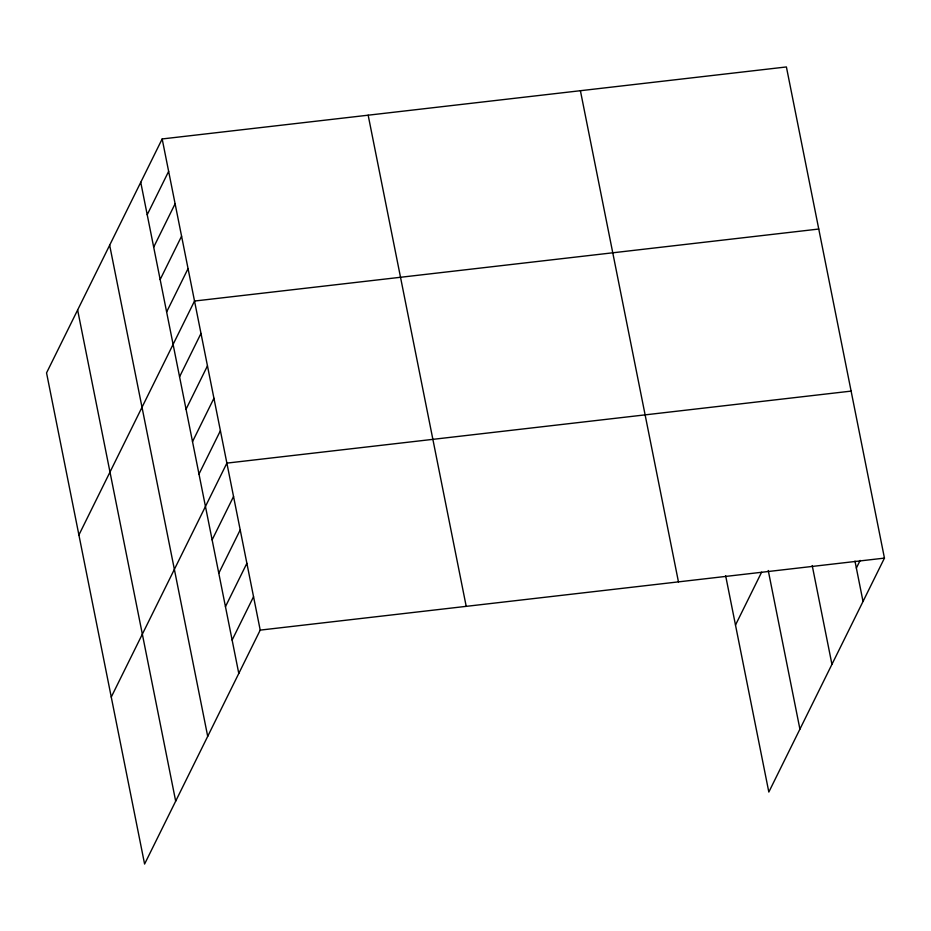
<?xml version="1.0" encoding="UTF-8"?>
<svg xmlns="http://www.w3.org/2000/svg" width="931" height="931" viewBox="0 0 931 931"><rect width="100%" height="100%" fill="white"/><g stroke="black" fill="none" stroke-linecap="round" stroke-linejoin="round"><path stroke-width="1.4" d="M162.169 138.952L46.55 372.889L144.596 864.049L260.214 630.112L162.169 138.952L786.404 66.951L884.45 558.111L768.831 792.048L725.645 575.719M147.214 214.724L168.639 171.374M153.685 247.134L175.109 203.784M160.155 279.556L181.58 236.206M166.626 311.966L188.05 268.617M78.902 534.976L194.521 301.039L818.756 229.038M179.567 376.799L200.991 333.449M186.049 409.221L207.462 365.871M192.519 441.631L213.932 398.282M198.99 474.054L220.414 430.704M111.266 697.051L226.885 463.114L851.109 391.113M212.128 539.864L233.553 496.514M218.785 573.263L240.21 529.914M225.453 606.663L246.878 563.313M232.122 640.062L253.546 596.713M735.49 625.05L761.605 572.216M856.357 568.061L860.139 560.404M260.214 630.112L884.45 558.111M854.972 561.102L863.025 601.461M812.216 565.548L831.942 664.35M768.25 570.505L799.915 729.148M580.409 90.714L678.455 581.863M368.164 115.2L466.21 606.349M140.744 182.301L238.79 673.45M109.66 245.202L207.706 736.351M77.634 310L175.68 801.149"/></g></svg>
